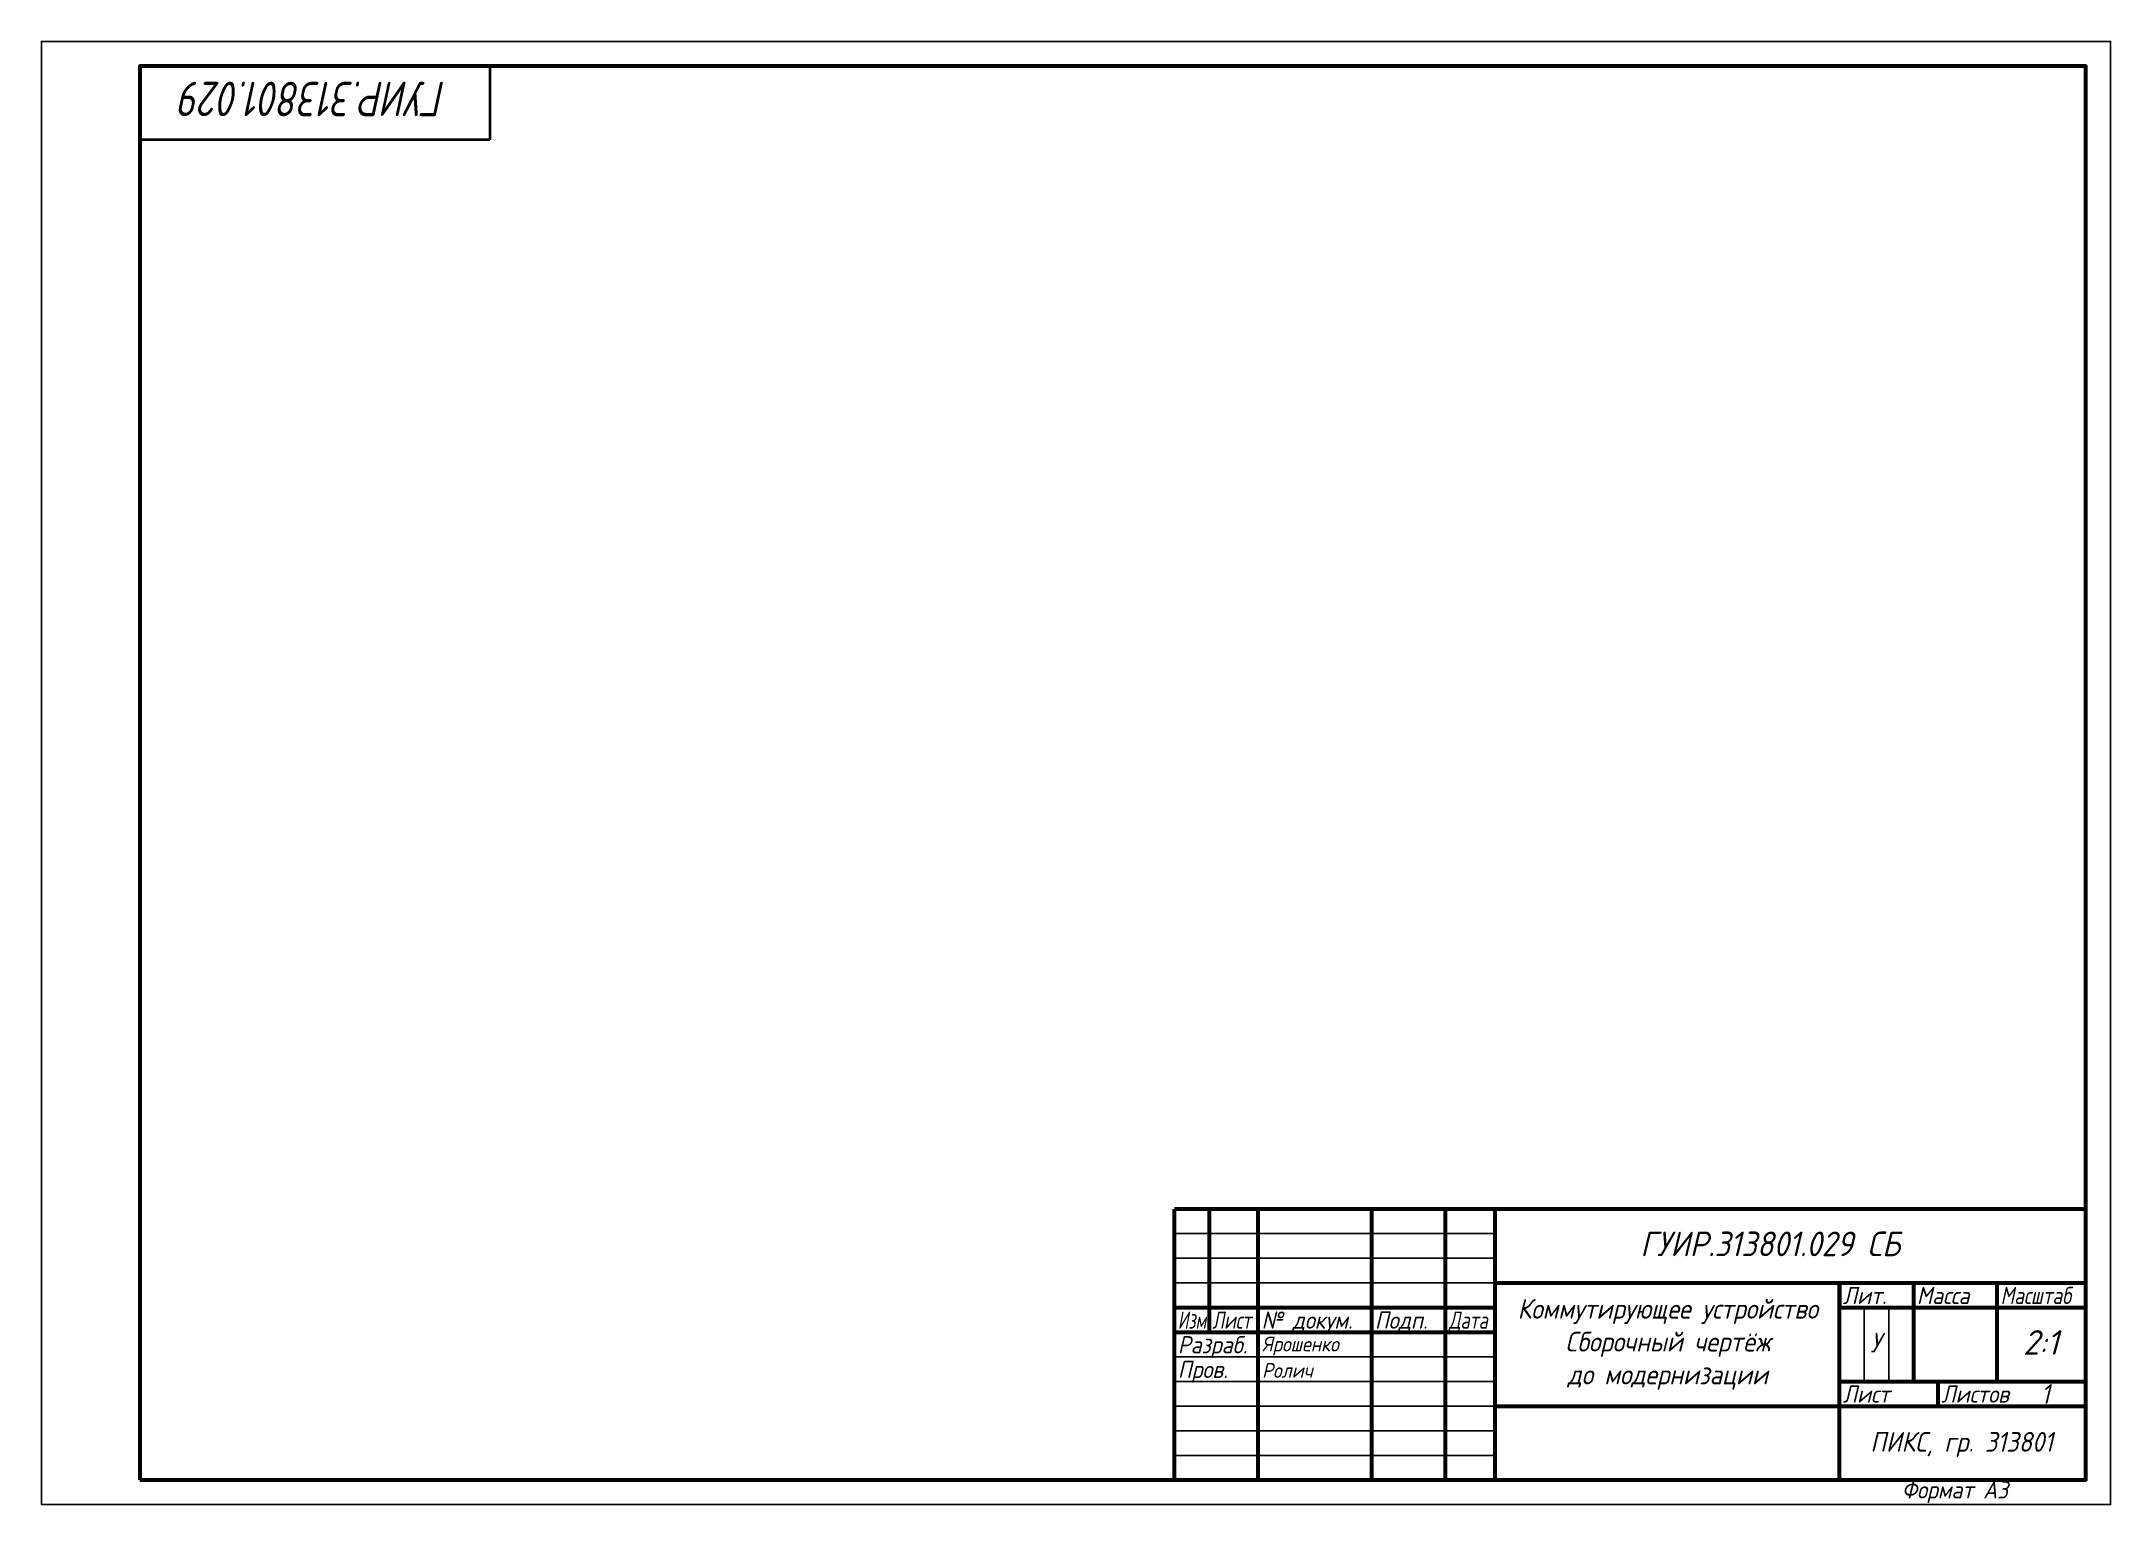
# Model space of a CAD drawing. Header units: millimetres. Extents: x 0 to 420, y 0 to 297.
import ezdxf

# ---------------------------------------------------------------- set-up
doc = ezdxf.new("R2010")
doc.units = ezdxf.units.MM
doc.header["$LTSCALE"] = 0.5
doc.layers.get('0').update_dxf_attribs({"lineweight": 60})
doc.layers.get('Defpoints').update_dxf_attribs({"color": 5})
doc.layers.add('4-текст', color=7, linetype='Continuous', true_color=0x00ad00)
doc.styles.add('RR08', font='isocteui.ttf', dxfattribs={"width": 0.8})
doc.styles.get("Standard").update_dxf_attribs({"font": 'isocpeui.ttf', "width": 0.9})
doc.styles.add('Увеличенный текст (ГОСТ)', font='GOST Common Italic.ttf')

msp = doc.modelspace()

# ---------------------------------------------------------------- linework, layer by layer
at = {"lineweight": 60}
for p, q in [((415, 60), (230, 60)), ((230, 5), (230, 60)), ((237, 60), (237, 35)), ((247, 5), (247, 60)), ((270, 60), (270, 5)), ((285, 5), (285, 60)), ((295, 60), (295, 5)), ((295, 45), (415, 45)), ((365, 5), (365, 45)), ((380, 45), (380, 25)), ((397, 25), (397, 45)), ((230, 40), (295, 40)), ((365, 40), (415, 40)), ((230, 35), (295, 35)), ((365, 25), (415, 25)), ((385, 20), (385, 25)), ((295, 20), (415, 20))]:
    msp.add_line(p, q, dxfattribs=at)
at = {"lineweight": -3}
for p, q in [((230, 55), (295, 55)), ((230, 50), (295, 50)), ((230, 45), (295, 45)), ((370, 25), (370, 40)), ((375, 40), (375, 25)), ((230, 30), (295, 30)), ((230, 25), (295, 25)), ((230, 20), (295, 20)), ((230, 15), (295, 15)), ((230, 10), (295, 10))]:
    msp.add_line(p, q, dxfattribs=at)
msp.add_line((365, 45), (365, 40))
at = {"lineweight": 60}
msp.add_lwpolyline([(20, 5), (415, 5), (415, 292), (20, 292)], close=True, dxfattribs=at)
at = {"color": 7, "linetype": 'Continuous', "lineweight": 40}
for points in [[(91, 292), (91, 291), (91, 277)], [(91, 277), (21, 277), (20, 277)]]:
    msp.add_lwpolyline(points, dxfattribs=at)
at = {"layer": 'Defpoints'}
msp.add_lwpolyline([(0, 0), (420, 0), (420, 297), (0, 297)], close=True, dxfattribs=at)

# ---------------------------------------------------------------- texts
at = {"lineweight": -3, "width": 0.9}
msp.add_text('Формат А3', height=3.5, dxfattribs=at).set_placement((377.6, 1.25))
at = {"color": 7, "linetype": 'Continuous', "insert": (55.32, 285.32), "char_height": 7, "width": 117.06, "attachment_point": 5, "rotation": 180, "style": 'RR08'}
msp.add_mtext('{\\fISOCPEUR|b0|i1|c204|p34;ГУИР.\\fISOCPEUR|b0|i1|c0|p34;313801\\fISOCPEUR|b0|i1|c204|p34;.0\\fISOCPEUR|b0|i1|c0|p34;29}', dxfattribs=at)
at = {"color": 0, "linetype": 'ByBlock', "lineweight": -2, "ltscale": 5}
for s, width, gutter_width, insert, char_height, attachment_point in [('ГУИР.313801.029 СБ', 96.4839, 1, (324.55, 55.42), 5, 1), ('Коммутирующее устройство\\PСборочный чертёж\\Pдо модернизации', 71.4423, 1, (330.11, 32.53), 4, 5), ('Ярошенко', 10.4749, 15, (247.81, 34.09), 3, 1), ('У', 6.4314, 15, (371.24, 34.87), 4, 1), ('Ролич', 19.4045, 15, (247.77, 28.74), 3, 1), ('1', 6.4314, 15, (405.86, 24.46), 4, 1), ('ПИКС, гр. 313801', 50.7173, 1, (371.22, 14.74), 4, 1)]:
    msp.add_mtext_dynamic_manual_height_columns(s, width=width, gutter_width=gutter_width, heights=[0], dxfattribs=dict(at, insert=insert, char_height=char_height, attachment_point=attachment_point))
at = {"color": 0, "linetype": 'ByBlock', "lineweight": 60, "ltscale": 5, "insert": (402.23, 35.42), "char_height": 5, "attachment_point": 1, "style": 'Увеличенный текст (ГОСТ)'}
msp.add_mtext_dynamic_manual_height_columns('{\\C0;2:1}', width=4.7767, gutter_width=1, heights=[0.549], dxfattribs=at)
at = {"layer": '4-текст', "lineweight": -3}
for s, width, p in [('Лит.', 0.9, (365.67, 40.7)), ('Масса', 0.9, (380.67, 40.7)), ('Масштаб', 0.8, (397.67, 40.7)), ('Изм.', 0.7, (230.67, 35.7)), ('Лист', 0.75, (237.67, 35.7)), ('№ докум.', 0.9, (247.67, 35.7)), ('Подп.', 0.9, (270.67, 35.7)), ('Дата', 0.75, (285.67, 35.7)), ('Разраб.', 0.9, (230.67, 30.7)), ('Пров.', 0.9, (230.67, 25.7)), ('Лист', 0.9, (365.67, 20.7)), ('Листов', 0.9, (385.67, 20.7))]:
    msp.add_text(s, height=3.5, dxfattribs=dict(at, width=width)).set_placement(p)

doc.saveas('drawing.dxf')
